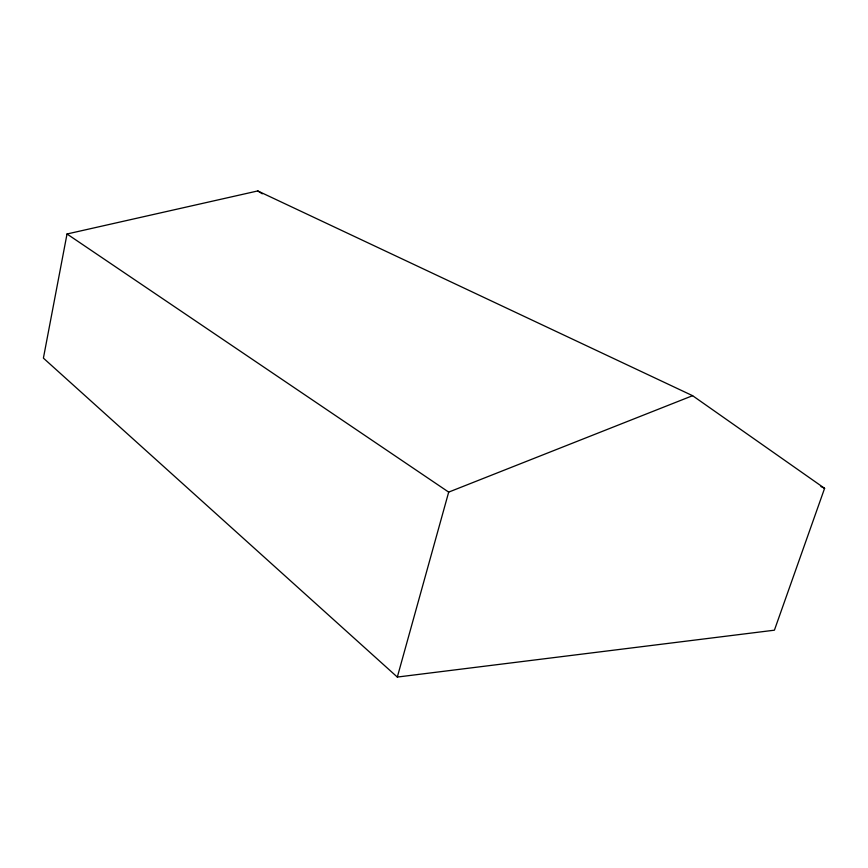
<?xml version="1.0" encoding="UTF-8"?>
<svg xmlns="http://www.w3.org/2000/svg" width="868" height="868" viewBox="0 0 868 868"><rect width="100%" height="100%" fill="white"/><g stroke="black" fill="none" stroke-linecap="round" stroke-linejoin="round"><path stroke-width="1.3" d="M67.02 233.991L43.4 358.126L397.316 677.062L774.408 630.19L824.6 488.337L692.599 395.689L257.763 190.938L67.02 233.991L448.691 492.113L692.599 395.689M397.316 677.062L448.691 492.113M820.954 486.547L824.6 488.337M257.763 190.938L262.331 193.814"/></g></svg>
